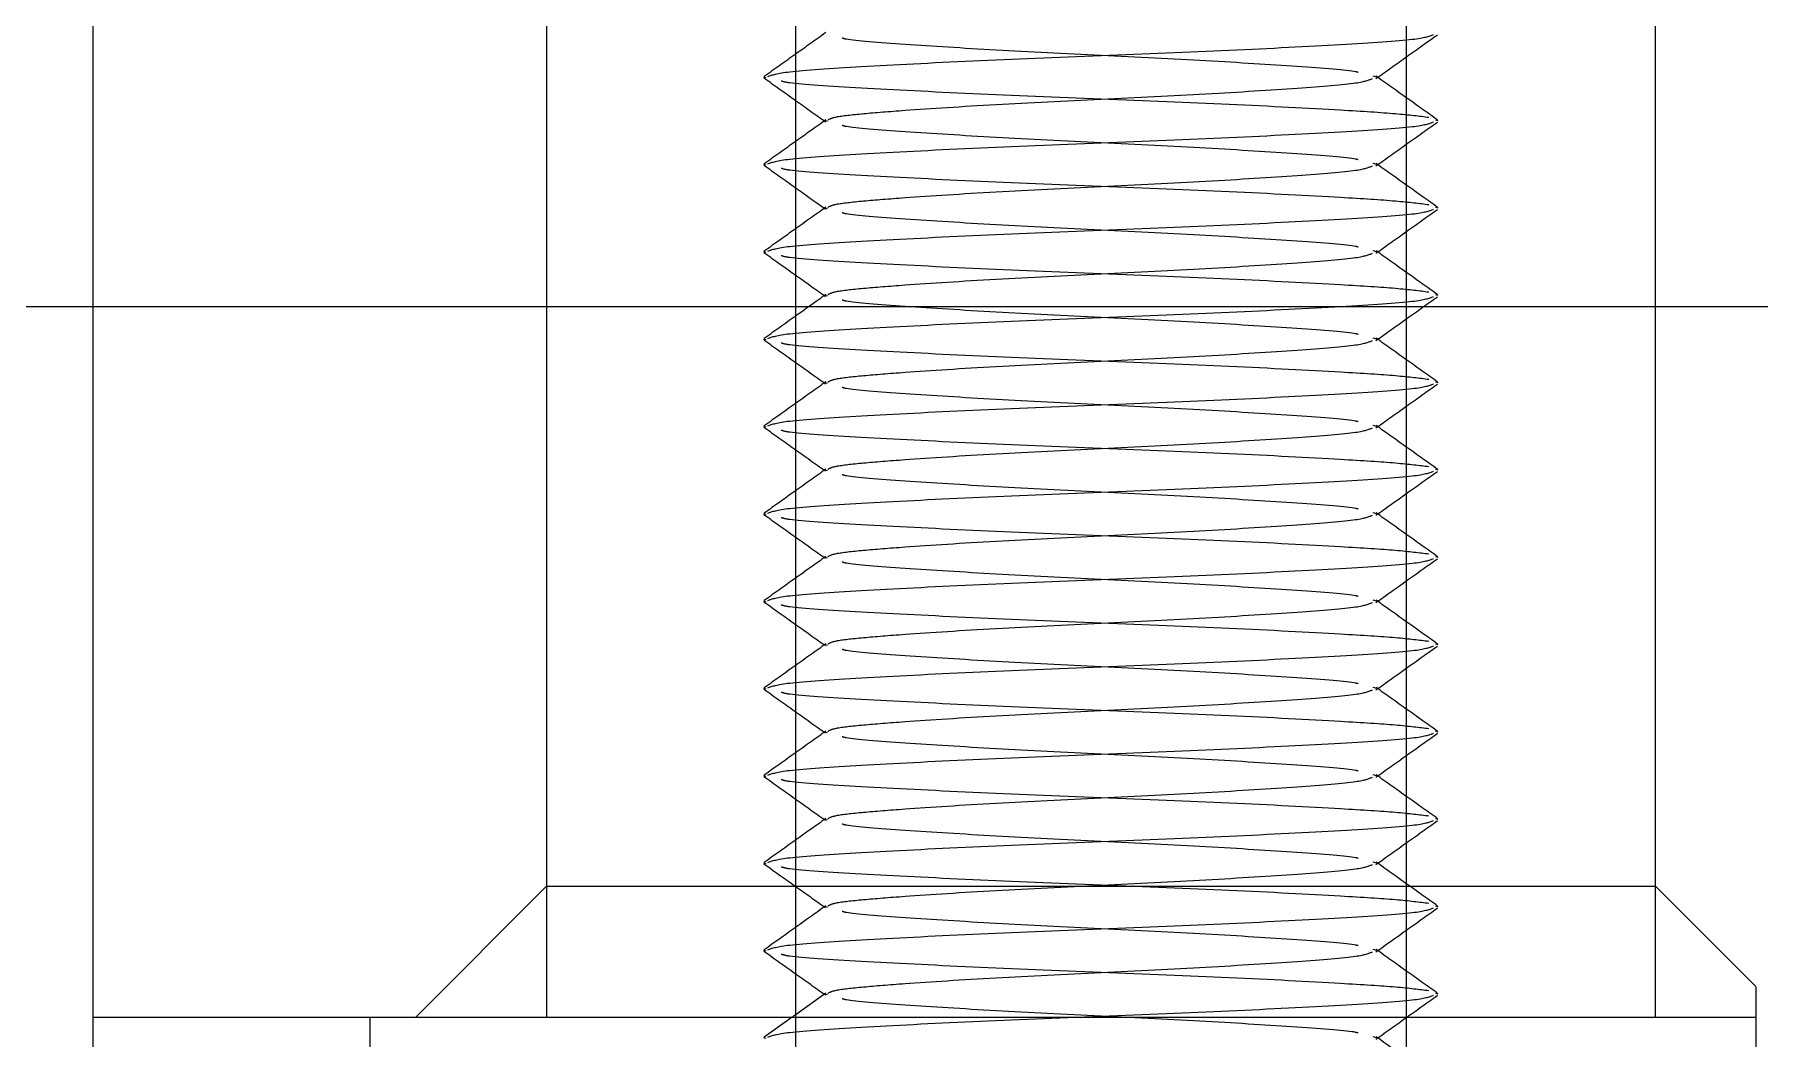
# Model space of a CAD drawing. Header units: metres. Extents: x 0 to 63075, y 0 to 44550.
# Drawn here: x 14245.57 to 14285.08, y 24816.83 to 24839.82 of the extents above; entities that cross this region are included whole.
import ezdxf

# ---------------------------------------------------------------- set-up
doc = ezdxf.new("R2010")
doc.units = ezdxf.units.M
doc.header["$LTSCALE"] = 75
doc.linetypes.add('HIDDEN2', pattern=[4.7625, 3.175, -1.5875])
for name, color, linetype in [('SDM', 7, 'Continuous'), ('SL1', 8, 'Continuous'), ('SL4', 4, 'Continuous'), ('ST1', 7, 'HIDDEN2')]:
    doc.layers.add(name, color=color, linetype=linetype)

# ---------------------------------------------------------------- blocks, each defined once
blk = doc.blocks.new('A$Ca548c4ee')
at = {"layer": 'SL1'}
blk.add_line((6102.121, 2165.219), (5522.121, 2165.219), dxfattribs=at)
blk = doc.blocks.new('A$Ca53c419a')
at = {"layer": 'SL4'}
for p, q in [((1004.763, 206.235), (54.76, 206.235)), ((387.544, 206.235), (387.544, 199.885)), ((387.544, 199.885), (381.194, 199.885)), ((387.544, 199.885), (387.544, 168.135)), ((390.544, 195.835), (387.544, 198.835)), ((411.544, 195.835), (390.544, 195.835)), ((390.544, 195.835), (390.544, 170.435)), ((388.244, 168.135), (390.544, 170.435)), ((390.544, 170.435), (411.544, 170.435)), ((387.544, 168.135), (381.194, 168.135))]:
    blk.add_line(p, q, dxfattribs=at)
for points, knots in [([(387.608, 190.119), (387.602, 190.128), (387.581, 190.158), (387.56, 190.187), (387.544, 190.209)], [0, 0, 0, 0, 0.271776, 1, 1, 1, 1]), ([(388.241, 168.135), (388.211, 168.135), (388.15, 168.135), (387.749, 168.135), (387.544, 168.135)], [0, 0, 0, 0, 0.489804, 1, 1, 1, 1])]:
    blk.add_open_spline(points, degree=3, knots=knots, dxfattribs=at)
at = {"layer": 'ST1'}
for p, q in [((390.544, 195.835), (387.544, 195.835)), ((390.544, 195.835), (387.544, 195.835)), ((387.056, 190.806), (387.069, 190.862)), ((387.544, 190.209), (387.088, 190.849)), ((389.056, 190.806), (389.069, 190.862)), ((391.056, 190.806), (391.069, 190.862)), ((393.056, 190.806), (393.069, 190.862)), ((395.056, 190.806), (395.069, 190.862)), ((397.056, 190.806), (397.069, 190.862)), ((399.056, 190.806), (399.069, 190.862)), ((401.056, 190.806), (401.069, 190.862)), ((403.056, 190.806), (403.069, 190.862)), ((405.056, 190.806), (405.069, 190.862)), ((407.056, 190.806), (407.069, 190.862)), ((409.056, 190.806), (409.069, 190.862)), ((387.544, 190.135), (381.194, 190.135)), ((412.544, 190.135), (387.544, 190.135)), ((388.093, 189.439), (387.608, 190.119)), ((388.055, 189.403), (388.069, 189.456)), ((390.055, 189.403), (390.069, 189.456)), ((392.055, 189.403), (392.069, 189.456)), ((394.055, 189.403), (394.069, 189.456)), ((396.055, 189.403), (396.069, 189.456)), ((398.055, 189.403), (398.069, 189.456)), ((400.055, 189.403), (400.069, 189.456)), ((402.055, 189.403), (402.069, 189.456)), ((404.055, 189.403), (404.069, 189.456)), ((406.055, 189.403), (406.069, 189.456)), ((408.055, 189.403), (408.069, 189.456)), ((387.069, 176.814), (387.092, 176.902)), ((389.069, 176.814), (389.092, 176.902)), ((391.069, 176.814), (391.092, 176.902)), ((393.069, 176.814), (393.092, 176.902)), ((395.069, 176.814), (395.092, 176.902)), ((397.069, 176.814), (397.092, 176.902)), ((399.069, 176.814), (399.092, 176.902)), ((401.069, 176.814), (401.092, 176.902)), ((403.069, 176.814), (403.092, 176.902)), ((405.069, 176.814), (405.092, 176.902)), ((407.069, 176.814), (407.092, 176.902)), ((409.069, 176.814), (409.092, 176.902)), ((381.194, 176.135), (387.544, 176.135)), ((387.544, 176.135), (412.544, 176.135)), ((388.069, 175.408), (388.09, 175.466)), ((390.069, 175.408), (390.09, 175.466)), ((392.069, 175.408), (392.09, 175.466)), ((394.069, 175.408), (394.09, 175.466)), ((396.069, 175.408), (396.09, 175.466)), ((398.069, 175.408), (398.09, 175.466)), ((400.069, 175.408), (400.09, 175.466)), ((402.069, 175.408), (402.09, 175.466)), ((404.069, 175.408), (404.09, 175.466)), ((406.069, 175.408), (406.09, 175.466)), ((408.069, 175.408), (408.09, 175.466)), ((387.544, 170.435), (390.544, 170.435)), ((387.544, 170.435), (390.544, 170.435))]:
    blk.add_line(p, q, dxfattribs=at)
for points, knots in [([(387.088, 190.771), (387.125, 190.666), (387.205, 190.439), (387.312, 188.718), (387.448, 186.178), (387.569, 183.135), (387.689, 180.092), (387.825, 177.553), (387.931, 175.843), (388.01, 175.618), (388.046, 175.515)], [0, 0, 0, 0, 0.111758, 0.239388, 0.372264, 0.501747, 0.63123, 0.764106, 0.891736, 1, 1, 1, 1]), ([(389.056, 190.857), (388.889, 190.623), (388.555, 190.153), (388.221, 189.684), (388.053, 189.45)], [0, 0, 0, 0, 0.500033, 1, 1, 1, 1]), ([(390.093, 189.439), (389.926, 189.674), (389.591, 190.144), (389.256, 190.614), (389.088, 190.849)], [0, 0, 0, 0, 0.4999079, 1, 1, 1, 1]), ([(389.088, 190.771), (389.125, 190.666), (389.205, 190.439), (389.312, 188.718), (389.448, 186.178), (389.569, 183.135), (389.689, 180.092), (389.825, 177.553), (389.931, 175.843), (390.01, 175.618), (390.046, 175.515)], [0, 0, 0, 0, 0.1117583, 0.2393882, 0.3722641, 0.5017472, 0.6312302, 0.7641061, 0.891736, 1, 1, 1, 1]), ([(391.056, 190.857), (390.889, 190.623), (390.555, 190.153), (390.221, 189.684), (390.053, 189.45)], [0, 0, 0, 0, 0.5000327, 1, 1, 1, 1]), ([(392.093, 189.439), (391.926, 189.674), (391.591, 190.144), (391.256, 190.614), (391.088, 190.849)], [0, 0, 0, 0, 0.499908, 1, 1, 1, 1]), ([(391.088, 190.771), (391.125, 190.666), (391.205, 190.439), (391.312, 188.718), (391.448, 186.178), (391.569, 183.135), (391.689, 180.092), (391.825, 177.553), (391.931, 175.843), (392.01, 175.618), (392.046, 175.515)], [0, 0, 0, 0, 0.111758, 0.239388, 0.372264, 0.501747, 0.63123, 0.764106, 0.891736, 1, 1, 1, 1]), ([(393.056, 190.857), (392.889, 190.623), (392.555, 190.153), (392.221, 189.684), (392.053, 189.45)], [0, 0, 0, 0, 0.500033, 1, 1, 1, 1]), ([(394.093, 189.439), (393.926, 189.674), (393.591, 190.144), (393.256, 190.614), (393.088, 190.849)], [0, 0, 0, 0, 0.4999079, 1, 1, 1, 1]), ([(393.088, 190.771), (393.125, 190.666), (393.205, 190.439), (393.312, 188.718), (393.448, 186.178), (393.569, 183.135), (393.689, 180.092), (393.825, 177.553), (393.931, 175.843), (394.01, 175.618), (394.046, 175.515)], [0, 0, 0, 0, 0.111758, 0.239388, 0.372264, 0.501747, 0.63123, 0.764106, 0.891736, 1, 1, 1, 1]), ([(395.056, 190.857), (394.889, 190.623), (394.555, 190.153), (394.221, 189.684), (394.053, 189.45)], [0, 0, 0, 0, 0.500033, 1, 1, 1, 1]), ([(396.093, 189.439), (395.926, 189.674), (395.591, 190.144), (395.256, 190.614), (395.088, 190.849)], [0, 0, 0, 0, 0.4999079, 1, 1, 1, 1]), ([(395.088, 190.771), (395.125, 190.666), (395.205, 190.439), (395.312, 188.718), (395.448, 186.178), (395.569, 183.135), (395.689, 180.092), (395.825, 177.553), (395.931, 175.843), (396.01, 175.618), (396.046, 175.515)], [0, 0, 0, 0, 0.1117583, 0.2393882, 0.3722641, 0.5017472, 0.6312302, 0.7641061, 0.891736, 1, 1, 1, 1]), ([(397.056, 190.857), (396.889, 190.623), (396.555, 190.153), (396.221, 189.684), (396.053, 189.45)], [0, 0, 0, 0, 0.5000327, 1, 1, 1, 1]), ([(398.093, 189.439), (397.926, 189.674), (397.591, 190.144), (397.256, 190.614), (397.088, 190.849)], [0, 0, 0, 0, 0.499908, 1, 1, 1, 1]), ([(397.088, 190.771), (397.125, 190.666), (397.205, 190.439), (397.312, 188.718), (397.448, 186.178), (397.569, 183.135), (397.689, 180.092), (397.825, 177.553), (397.931, 175.843), (398.01, 175.618), (398.046, 175.515)], [0, 0, 0, 0, 0.1117583, 0.2393882, 0.3722641, 0.5017472, 0.6312302, 0.7641061, 0.891736, 1, 1, 1, 1]), ([(399.056, 190.857), (398.889, 190.623), (398.555, 190.153), (398.221, 189.684), (398.053, 189.45)], [0, 0, 0, 0, 0.500033, 1, 1, 1, 1]), ([(400.093, 189.439), (399.926, 189.674), (399.591, 190.144), (399.256, 190.614), (399.088, 190.849)], [0, 0, 0, 0, 0.499908, 1, 1, 1, 1]), ([(399.088, 190.771), (399.125, 190.666), (399.205, 190.439), (399.312, 188.718), (399.448, 186.178), (399.569, 183.135), (399.689, 180.092), (399.825, 177.553), (399.931, 175.843), (400.01, 175.618), (400.046, 175.515)], [0, 0, 0, 0, 0.111758, 0.239388, 0.372264, 0.501747, 0.63123, 0.764106, 0.891736, 1, 1, 1, 1]), ([(401.056, 190.857), (400.889, 190.623), (400.555, 190.153), (400.221, 189.684), (400.053, 189.45)], [0, 0, 0, 0, 0.500033, 1, 1, 1, 1]), ([(402.093, 189.439), (401.926, 189.674), (401.591, 190.144), (401.256, 190.614), (401.088, 190.849)], [0, 0, 0, 0, 0.4999079, 1, 1, 1, 1]), ([(401.088, 190.771), (401.125, 190.666), (401.205, 190.439), (401.312, 188.718), (401.448, 186.178), (401.569, 183.135), (401.689, 180.092), (401.825, 177.553), (401.931, 175.843), (402.01, 175.618), (402.046, 175.515)], [0, 0, 0, 0, 0.111758, 0.239388, 0.372264, 0.501747, 0.63123, 0.764106, 0.891736, 1, 1, 1, 1]), ([(403.056, 190.857), (402.889, 190.623), (402.555, 190.153), (402.221, 189.684), (402.053, 189.45)], [0, 0, 0, 0, 0.5000327, 1, 1, 1, 1]), ([(404.093, 189.439), (403.926, 189.674), (403.591, 190.144), (403.256, 190.614), (403.088, 190.849)], [0, 0, 0, 0, 0.4999079, 1, 1, 1, 1]), ([(403.088, 190.771), (403.125, 190.666), (403.205, 190.439), (403.312, 188.718), (403.448, 186.178), (403.569, 183.135), (403.689, 180.092), (403.825, 177.553), (403.931, 175.843), (404.01, 175.618), (404.046, 175.515)], [0, 0, 0, 0, 0.1117583, 0.2393882, 0.3722641, 0.5017472, 0.6312302, 0.7641061, 0.891736, 1, 1, 1, 1]), ([(405.056, 190.857), (404.889, 190.623), (404.555, 190.153), (404.221, 189.684), (404.053, 189.45)], [0, 0, 0, 0, 0.500033, 1, 1, 1, 1]), ([(406.093, 189.439), (405.926, 189.674), (405.591, 190.144), (405.256, 190.614), (405.088, 190.849)], [0, 0, 0, 0, 0.499908, 1, 1, 1, 1]), ([(405.088, 190.771), (405.125, 190.666), (405.205, 190.439), (405.312, 188.718), (405.448, 186.178), (405.569, 183.135), (405.689, 180.092), (405.825, 177.553), (405.931, 175.843), (406.01, 175.618), (406.046, 175.515)], [0, 0, 0, 0, 0.1117583, 0.2393882, 0.3722641, 0.5017472, 0.6312302, 0.7641061, 0.891736, 1, 1, 1, 1]), ([(407.056, 190.857), (406.889, 190.623), (406.555, 190.153), (406.221, 189.684), (406.053, 189.45)], [0, 0, 0, 0, 0.500033, 1, 1, 1, 1]), ([(408.093, 189.439), (407.926, 189.674), (407.591, 190.144), (407.256, 190.614), (407.088, 190.849)], [0, 0, 0, 0, 0.4999079, 1, 1, 1, 1]), ([(407.088, 190.771), (407.125, 190.666), (407.205, 190.439), (407.312, 188.718), (407.448, 186.178), (407.569, 183.135), (407.689, 180.092), (407.825, 177.553), (407.931, 175.843), (408.01, 175.618), (408.046, 175.515)], [0, 0, 0, 0, 0.111758, 0.239388, 0.372264, 0.501747, 0.63123, 0.764106, 0.891736, 1, 1, 1, 1]), ([(409.056, 190.857), (408.889, 190.623), (408.555, 190.153), (408.221, 189.684), (408.053, 189.45)], [0, 0, 0, 0, 0.500033, 1, 1, 1, 1]), ([(410.093, 189.439), (409.926, 189.674), (409.591, 190.144), (409.256, 190.614), (409.088, 190.849)], [0, 0, 0, 0, 0.499908, 1, 1, 1, 1]), ([(409.088, 190.771), (409.125, 190.666), (409.205, 190.439), (409.312, 188.718), (409.448, 186.178), (409.569, 183.135), (409.689, 180.092), (409.825, 177.553), (409.931, 175.843), (410.01, 175.618), (410.046, 175.515)], [0, 0, 0, 0, 0.111758, 0.239388, 0.372264, 0.501747, 0.63123, 0.764106, 0.891736, 1, 1, 1, 1]), ([(388.147, 175.625), (388.175, 175.844), (388.232, 176.282), (388.325, 177.786), (388.448, 180.095), (388.569, 183.132), (388.689, 186.186), (388.826, 188.687), (388.912, 190.206), (388.968, 190.411), (388.983, 190.463)], [0, 0, 0, 0, 0.103388, 0.206233, 0.357671, 0.505243, 0.652814, 0.804253, 0.949712, 1, 1, 1, 1]), ([(390.147, 175.625), (390.175, 175.844), (390.232, 176.282), (390.325, 177.786), (390.448, 180.095), (390.569, 183.132), (390.689, 186.186), (390.826, 188.687), (390.912, 190.206), (390.968, 190.411), (390.983, 190.463)], [0, 0, 0, 0, 0.1033882, 0.2062326, 0.357671, 0.5052426, 0.6528142, 0.8042526, 0.9497121, 1, 1, 1, 1]), ([(392.147, 175.625), (392.175, 175.844), (392.232, 176.282), (392.325, 177.786), (392.448, 180.095), (392.569, 183.132), (392.689, 186.186), (392.826, 188.687), (392.912, 190.206), (392.968, 190.411), (392.983, 190.463)], [0, 0, 0, 0, 0.103388, 0.206233, 0.357671, 0.505243, 0.652814, 0.804253, 0.949712, 1, 1, 1, 1]), ([(394.147, 175.625), (394.175, 175.844), (394.232, 176.282), (394.325, 177.786), (394.448, 180.095), (394.569, 183.132), (394.689, 186.186), (394.826, 188.687), (394.912, 190.206), (394.968, 190.411), (394.983, 190.463)], [0, 0, 0, 0, 0.1033882, 0.2062326, 0.357671, 0.5052426, 0.6528142, 0.8042526, 0.9497121, 1, 1, 1, 1]), ([(396.147, 175.625), (396.175, 175.844), (396.232, 176.282), (396.325, 177.786), (396.448, 180.095), (396.569, 183.132), (396.689, 186.186), (396.826, 188.687), (396.912, 190.206), (396.968, 190.411), (396.983, 190.463)], [0, 0, 0, 0, 0.103388, 0.206233, 0.357671, 0.505243, 0.652814, 0.804253, 0.949712, 1, 1, 1, 1]), ([(398.147, 175.625), (398.175, 175.844), (398.232, 176.282), (398.325, 177.786), (398.448, 180.095), (398.569, 183.132), (398.689, 186.186), (398.826, 188.687), (398.912, 190.206), (398.968, 190.411), (398.983, 190.463)], [0, 0, 0, 0, 0.1033882, 0.2062326, 0.357671, 0.5052426, 0.6528142, 0.8042526, 0.9497121, 1, 1, 1, 1]), ([(400.147, 175.625), (400.175, 175.844), (400.232, 176.282), (400.325, 177.786), (400.448, 180.095), (400.569, 183.132), (400.689, 186.186), (400.826, 188.687), (400.912, 190.206), (400.968, 190.411), (400.983, 190.463)], [0, 0, 0, 0, 0.103388, 0.206233, 0.357671, 0.505243, 0.652814, 0.804253, 0.949712, 1, 1, 1, 1]), ([(402.147, 175.625), (402.175, 175.844), (402.232, 176.282), (402.325, 177.786), (402.448, 180.095), (402.569, 183.132), (402.689, 186.186), (402.826, 188.687), (402.912, 190.206), (402.968, 190.411), (402.983, 190.463)], [0, 0, 0, 0, 0.1033882, 0.2062326, 0.357671, 0.5052426, 0.6528142, 0.8042526, 0.9497121, 1, 1, 1, 1]), ([(404.147, 175.625), (404.175, 175.844), (404.232, 176.282), (404.325, 177.786), (404.448, 180.095), (404.569, 183.132), (404.689, 186.186), (404.826, 188.687), (404.912, 190.206), (404.968, 190.411), (404.983, 190.463)], [0, 0, 0, 0, 0.103388, 0.206233, 0.357671, 0.505243, 0.652814, 0.804253, 0.949712, 1, 1, 1, 1]), ([(406.147, 175.625), (406.175, 175.844), (406.232, 176.282), (406.325, 177.786), (406.448, 180.095), (406.569, 183.132), (406.689, 186.186), (406.826, 188.687), (406.912, 190.206), (406.968, 190.411), (406.983, 190.463)], [0, 0, 0, 0, 0.1033882, 0.2062326, 0.357671, 0.5052426, 0.6528142, 0.8042526, 0.9497121, 1, 1, 1, 1]), ([(408.147, 175.625), (408.175, 175.844), (408.232, 176.282), (408.325, 177.786), (408.448, 180.095), (408.569, 183.132), (408.689, 186.186), (408.826, 188.687), (408.912, 190.206), (408.968, 190.411), (408.983, 190.463)], [0, 0, 0, 0, 0.103388, 0.206233, 0.357671, 0.505243, 0.652814, 0.804253, 0.949712, 1, 1, 1, 1]), ([(388.092, 189.391), (388.116, 189.35), (388.168, 189.262), (388.238, 188.621), (388.328, 187.48), (388.448, 185.618), (388.569, 183.137), (388.689, 180.645), (388.825, 178.57), (388.93, 177.181), (389.007, 176.998), (389.042, 176.915)], [0, 0, 0, 0, 0.072607, 0.155069, 0.237884, 0.371691, 0.502076, 0.632461, 0.766268, 0.894784, 1, 1, 1, 1]), ([(390.092, 189.391), (390.116, 189.35), (390.168, 189.262), (390.238, 188.621), (390.328, 187.48), (390.448, 185.618), (390.569, 183.137), (390.689, 180.645), (390.825, 178.57), (390.93, 177.181), (391.007, 176.998), (391.042, 176.915)], [0, 0, 0, 0, 0.072607, 0.155069, 0.237884, 0.371691, 0.502076, 0.632461, 0.766268, 0.894784, 1, 1, 1, 1]), ([(392.092, 189.391), (392.116, 189.35), (392.168, 189.262), (392.238, 188.621), (392.328, 187.48), (392.448, 185.618), (392.569, 183.137), (392.689, 180.645), (392.825, 178.57), (392.93, 177.181), (393.007, 176.998), (393.042, 176.915)], [0, 0, 0, 0, 0.072607, 0.155069, 0.237884, 0.371691, 0.502076, 0.632461, 0.766268, 0.894784, 1, 1, 1, 1]), ([(394.092, 189.391), (394.116, 189.35), (394.168, 189.262), (394.238, 188.621), (394.328, 187.48), (394.448, 185.618), (394.569, 183.137), (394.689, 180.645), (394.825, 178.57), (394.93, 177.181), (395.007, 176.998), (395.042, 176.915)], [0, 0, 0, 0, 0.072607, 0.155069, 0.237884, 0.371691, 0.502076, 0.632461, 0.766268, 0.894784, 1, 1, 1, 1]), ([(396.092, 189.391), (396.116, 189.35), (396.168, 189.262), (396.238, 188.621), (396.328, 187.48), (396.448, 185.618), (396.569, 183.137), (396.689, 180.645), (396.825, 178.57), (396.93, 177.181), (397.007, 176.998), (397.042, 176.915)], [0, 0, 0, 0, 0.072607, 0.155069, 0.237884, 0.371691, 0.502076, 0.632461, 0.766268, 0.894784, 1, 1, 1, 1]), ([(398.092, 189.391), (398.116, 189.35), (398.168, 189.262), (398.238, 188.621), (398.328, 187.48), (398.448, 185.618), (398.569, 183.137), (398.689, 180.645), (398.825, 178.57), (398.93, 177.181), (399.007, 176.998), (399.042, 176.915)], [0, 0, 0, 0, 0.072607, 0.155069, 0.237884, 0.371691, 0.502076, 0.632461, 0.766268, 0.894784, 1, 1, 1, 1]), ([(400.092, 189.391), (400.116, 189.35), (400.168, 189.262), (400.238, 188.621), (400.328, 187.48), (400.448, 185.618), (400.569, 183.137), (400.689, 180.645), (400.825, 178.57), (400.93, 177.181), (401.007, 176.998), (401.042, 176.915)], [0, 0, 0, 0, 0.072607, 0.155069, 0.237884, 0.371691, 0.502076, 0.632461, 0.766268, 0.894784, 1, 1, 1, 1]), ([(402.092, 189.391), (402.116, 189.35), (402.168, 189.262), (402.238, 188.621), (402.328, 187.48), (402.448, 185.618), (402.569, 183.137), (402.689, 180.645), (402.825, 178.57), (402.93, 177.181), (403.007, 176.998), (403.042, 176.915)], [0, 0, 0, 0, 0.072607, 0.155069, 0.237884, 0.371691, 0.502076, 0.632461, 0.766268, 0.894784, 1, 1, 1, 1]), ([(404.092, 189.391), (404.116, 189.35), (404.168, 189.262), (404.238, 188.621), (404.328, 187.48), (404.448, 185.618), (404.569, 183.137), (404.689, 180.645), (404.825, 178.57), (404.93, 177.181), (405.007, 176.998), (405.042, 176.915)], [0, 0, 0, 0, 0.072607, 0.155069, 0.237884, 0.371691, 0.502076, 0.632461, 0.766268, 0.894784, 1, 1, 1, 1]), ([(406.092, 189.391), (406.116, 189.35), (406.168, 189.262), (406.238, 188.621), (406.328, 187.48), (406.448, 185.618), (406.569, 183.137), (406.689, 180.645), (406.825, 178.57), (406.93, 177.181), (407.007, 176.998), (407.042, 176.915)], [0, 0, 0, 0, 0.072607, 0.155069, 0.237884, 0.371691, 0.502076, 0.632461, 0.766268, 0.894784, 1, 1, 1, 1]), ([(408.092, 189.391), (408.116, 189.35), (408.168, 189.262), (408.238, 188.621), (408.328, 187.48), (408.448, 185.618), (408.569, 183.137), (408.689, 180.645), (408.825, 178.57), (408.93, 177.181), (409.007, 176.998), (409.042, 176.915)], [0, 0, 0, 0, 0.072607, 0.155069, 0.237884, 0.371691, 0.502076, 0.632461, 0.766268, 0.894784, 1, 1, 1, 1]), ([(387.181, 177.241), (387.186, 177.26), (387.234, 177.422), (387.311, 178.611), (387.448, 180.635), (387.569, 183.135), (387.689, 185.633), (387.826, 187.666), (387.906, 188.873), (387.957, 189.036), (387.966, 189.064)], [0, 0, 0, 0, 0.020732, 0.175704, 0.337058, 0.494284, 0.651511, 0.812864, 0.967837, 1, 1, 1, 1]), ([(389.181, 177.241), (389.186, 177.26), (389.234, 177.422), (389.311, 178.611), (389.448, 180.635), (389.569, 183.135), (389.689, 185.633), (389.826, 187.666), (389.906, 188.873), (389.957, 189.036), (389.966, 189.064)], [0, 0, 0, 0, 0.020732, 0.175704, 0.337058, 0.494284, 0.651511, 0.812864, 0.967837, 1, 1, 1, 1]), ([(391.181, 177.241), (391.186, 177.26), (391.234, 177.422), (391.311, 178.611), (391.448, 180.635), (391.569, 183.135), (391.689, 185.633), (391.826, 187.666), (391.906, 188.873), (391.957, 189.036), (391.966, 189.064)], [0, 0, 0, 0, 0.020732, 0.175704, 0.337058, 0.494284, 0.651511, 0.812864, 0.967837, 1, 1, 1, 1]), ([(393.181, 177.241), (393.186, 177.26), (393.234, 177.422), (393.311, 178.611), (393.448, 180.635), (393.569, 183.135), (393.689, 185.633), (393.826, 187.666), (393.906, 188.873), (393.957, 189.036), (393.966, 189.064)], [0, 0, 0, 0, 0.020732, 0.175704, 0.337058, 0.494284, 0.651511, 0.812864, 0.967837, 1, 1, 1, 1]), ([(395.181, 177.241), (395.186, 177.26), (395.234, 177.422), (395.311, 178.611), (395.448, 180.635), (395.569, 183.135), (395.689, 185.633), (395.826, 187.666), (395.906, 188.873), (395.957, 189.036), (395.966, 189.064)], [0, 0, 0, 0, 0.020732, 0.175704, 0.337058, 0.494284, 0.651511, 0.812864, 0.967837, 1, 1, 1, 1]), ([(397.181, 177.241), (397.186, 177.26), (397.234, 177.422), (397.311, 178.611), (397.448, 180.635), (397.569, 183.135), (397.689, 185.633), (397.826, 187.666), (397.906, 188.873), (397.957, 189.036), (397.966, 189.064)], [0, 0, 0, 0, 0.020732, 0.175704, 0.337058, 0.494284, 0.651511, 0.812864, 0.967837, 1, 1, 1, 1]), ([(399.181, 177.241), (399.186, 177.26), (399.234, 177.422), (399.311, 178.611), (399.448, 180.635), (399.569, 183.135), (399.689, 185.633), (399.826, 187.666), (399.906, 188.873), (399.957, 189.036), (399.966, 189.064)], [0, 0, 0, 0, 0.020732, 0.175704, 0.337058, 0.494284, 0.651511, 0.812864, 0.967837, 1, 1, 1, 1]), ([(401.181, 177.241), (401.186, 177.26), (401.234, 177.422), (401.311, 178.611), (401.448, 180.635), (401.569, 183.135), (401.689, 185.633), (401.826, 187.666), (401.906, 188.873), (401.957, 189.036), (401.966, 189.064)], [0, 0, 0, 0, 0.020732, 0.175704, 0.337058, 0.494284, 0.651511, 0.812864, 0.967837, 1, 1, 1, 1]), ([(403.181, 177.241), (403.186, 177.26), (403.234, 177.422), (403.311, 178.611), (403.448, 180.635), (403.569, 183.135), (403.689, 185.633), (403.826, 187.666), (403.906, 188.873), (403.957, 189.036), (403.966, 189.064)], [0, 0, 0, 0, 0.020732, 0.175704, 0.337058, 0.494284, 0.651511, 0.812864, 0.967837, 1, 1, 1, 1]), ([(405.181, 177.241), (405.186, 177.26), (405.234, 177.422), (405.311, 178.611), (405.448, 180.635), (405.569, 183.135), (405.689, 185.633), (405.826, 187.666), (405.906, 188.873), (405.957, 189.036), (405.966, 189.064)], [0, 0, 0, 0, 0.020732, 0.175704, 0.337058, 0.494284, 0.651511, 0.812864, 0.967837, 1, 1, 1, 1]), ([(407.181, 177.241), (407.186, 177.26), (407.234, 177.422), (407.311, 178.611), (407.448, 180.635), (407.569, 183.135), (407.689, 185.633), (407.826, 187.666), (407.906, 188.873), (407.957, 189.036), (407.966, 189.064)], [0, 0, 0, 0, 0.020732, 0.175704, 0.337058, 0.494284, 0.651511, 0.812864, 0.967837, 1, 1, 1, 1]), ([(409.181, 177.241), (409.186, 177.26), (409.234, 177.422), (409.311, 178.611), (409.448, 180.635), (409.569, 183.135), (409.689, 185.633), (409.826, 187.666), (409.906, 188.873), (409.957, 189.036), (409.966, 189.064)], [0, 0, 0, 0, 0.020732, 0.175704, 0.337058, 0.494284, 0.651511, 0.812864, 0.967837, 1, 1, 1, 1]), ([(386.09, 175.423), (386.257, 175.658), (386.591, 176.127), (386.926, 176.596), (387.093, 176.831)], [0, 0, 0, 0, 0.500042, 1, 1, 1, 1]), ([(387.041, 176.836), (387.208, 176.601), (387.543, 176.131), (387.878, 175.661), (388.045, 175.426)], [0, 0, 0, 0, 0.499911, 1, 1, 1, 1]), ([(388.09, 175.423), (388.257, 175.658), (388.591, 176.127), (388.926, 176.596), (389.093, 176.831)], [0, 0, 0, 0, 0.5000417, 1, 1, 1, 1]), ([(389.041, 176.836), (389.208, 176.601), (389.543, 176.131), (389.878, 175.661), (390.045, 175.426)], [0, 0, 0, 0, 0.499911, 1, 1, 1, 1]), ([(390.09, 175.423), (390.257, 175.658), (390.591, 176.127), (390.926, 176.596), (391.093, 176.831)], [0, 0, 0, 0, 0.5000417, 1, 1, 1, 1]), ([(391.041, 176.836), (391.208, 176.601), (391.543, 176.131), (391.878, 175.661), (392.045, 175.426)], [0, 0, 0, 0, 0.499911, 1, 1, 1, 1]), ([(392.09, 175.423), (392.257, 175.658), (392.591, 176.127), (392.926, 176.596), (393.093, 176.831)], [0, 0, 0, 0, 0.500042, 1, 1, 1, 1]), ([(393.041, 176.836), (393.208, 176.601), (393.543, 176.131), (393.878, 175.661), (394.045, 175.426)], [0, 0, 0, 0, 0.4999108, 1, 1, 1, 1]), ([(394.09, 175.423), (394.257, 175.658), (394.591, 176.127), (394.926, 176.596), (395.093, 176.831)], [0, 0, 0, 0, 0.500042, 1, 1, 1, 1]), ([(395.041, 176.836), (395.208, 176.601), (395.543, 176.131), (395.878, 175.661), (396.045, 175.426)], [0, 0, 0, 0, 0.499911, 1, 1, 1, 1]), ([(396.09, 175.423), (396.257, 175.658), (396.591, 176.127), (396.926, 176.596), (397.093, 176.831)], [0, 0, 0, 0, 0.500042, 1, 1, 1, 1]), ([(397.041, 176.836), (397.208, 176.601), (397.543, 176.131), (397.878, 175.661), (398.045, 175.426)], [0, 0, 0, 0, 0.499911, 1, 1, 1, 1]), ([(398.09, 175.423), (398.257, 175.658), (398.591, 176.127), (398.926, 176.596), (399.093, 176.831)], [0, 0, 0, 0, 0.500042, 1, 1, 1, 1]), ([(399.041, 176.836), (399.208, 176.601), (399.543, 176.131), (399.878, 175.661), (400.045, 175.426)], [0, 0, 0, 0, 0.4999108, 1, 1, 1, 1]), ([(400.09, 175.423), (400.257, 175.658), (400.591, 176.127), (400.926, 176.596), (401.093, 176.831)], [0, 0, 0, 0, 0.5000417, 1, 1, 1, 1]), ([(401.041, 176.836), (401.208, 176.601), (401.543, 176.131), (401.878, 175.661), (402.045, 175.426)], [0, 0, 0, 0, 0.499911, 1, 1, 1, 1]), ([(402.09, 175.423), (402.257, 175.658), (402.591, 176.127), (402.926, 176.596), (403.093, 176.831)], [0, 0, 0, 0, 0.500042, 1, 1, 1, 1]), ([(403.041, 176.836), (403.208, 176.601), (403.543, 176.131), (403.878, 175.661), (404.045, 175.426)], [0, 0, 0, 0, 0.499911, 1, 1, 1, 1]), ([(404.09, 175.423), (404.257, 175.658), (404.591, 176.127), (404.926, 176.596), (405.093, 176.831)], [0, 0, 0, 0, 0.500042, 1, 1, 1, 1]), ([(405.041, 176.836), (405.208, 176.601), (405.543, 176.131), (405.878, 175.661), (406.045, 175.426)], [0, 0, 0, 0, 0.4999108, 1, 1, 1, 1]), ([(406.09, 175.423), (406.257, 175.658), (406.591, 176.127), (406.926, 176.596), (407.093, 176.831)], [0, 0, 0, 0, 0.500042, 1, 1, 1, 1]), ([(407.041, 176.836), (407.208, 176.601), (407.543, 176.131), (407.878, 175.661), (408.045, 175.426)], [0, 0, 0, 0, 0.499911, 1, 1, 1, 1]), ([(408.09, 175.423), (408.257, 175.658), (408.591, 176.127), (408.926, 176.596), (409.093, 176.831)], [0, 0, 0, 0, 0.5000417, 1, 1, 1, 1]), ([(409.041, 176.836), (409.208, 176.601), (409.543, 176.131), (409.878, 175.661), (410.045, 175.426)], [0, 0, 0, 0, 0.499911, 1, 1, 1, 1])]:
    blk.add_open_spline(points, degree=3, knots=knots, dxfattribs=at)

msp = doc.modelspace()

# ---------------------------------------------------------------- block references
at = {"layer": 'SDM'}
msp.add_blockref('A$Ca548c4ee', (8259.513, 22668.364), dxfattribs=at)
at = {"layer": 'SDM', "rotation": 90}
msp.add_blockref('A$Ca53c419a', (14453.134, 24429.769), dxfattribs=at)

doc.saveas('drawing.dxf')
